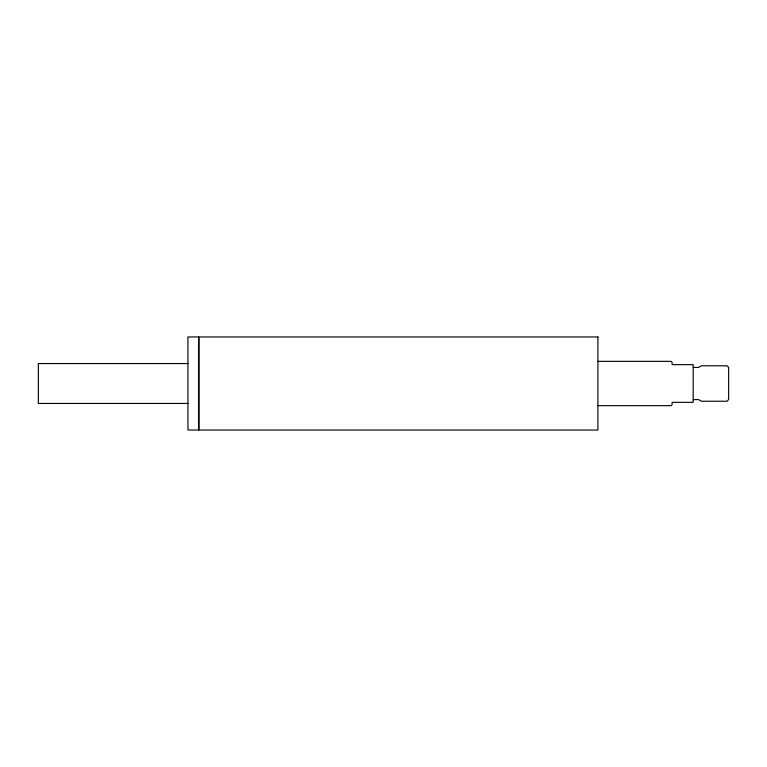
<?xml version="1.0" encoding="UTF-8"?>
<svg xmlns="http://www.w3.org/2000/svg" width="767" height="767" viewBox="0 0 767 767"><rect width="100%" height="100%" fill="white"/><g stroke="black" fill="none" stroke-linecap="round" stroke-linejoin="round"><path stroke-width="1.15" d="M597.953 361.343L671.029 361.343L672.141 362.446L672.141 364.661L693.195 364.661L693.195 402.339L672.141 402.339L672.141 404.554L671.029 405.657L597.953 405.657M187.934 363.558L38.35 363.558L38.35 403.442L187.934 403.442M693.195 367.431L698.516 367.431L701.393 365.773L726.991 365.773L728.65 367.431L728.65 399.569L726.991 401.227L701.393 401.227L698.516 399.569L693.195 399.569M198.567 336.962L187.934 336.962L187.934 430.038L198.567 430.038L198.567 336.962M597.905 336.962L199.017 336.962L199.017 430.038L597.905 430.038L597.905 336.962"/></g></svg>
